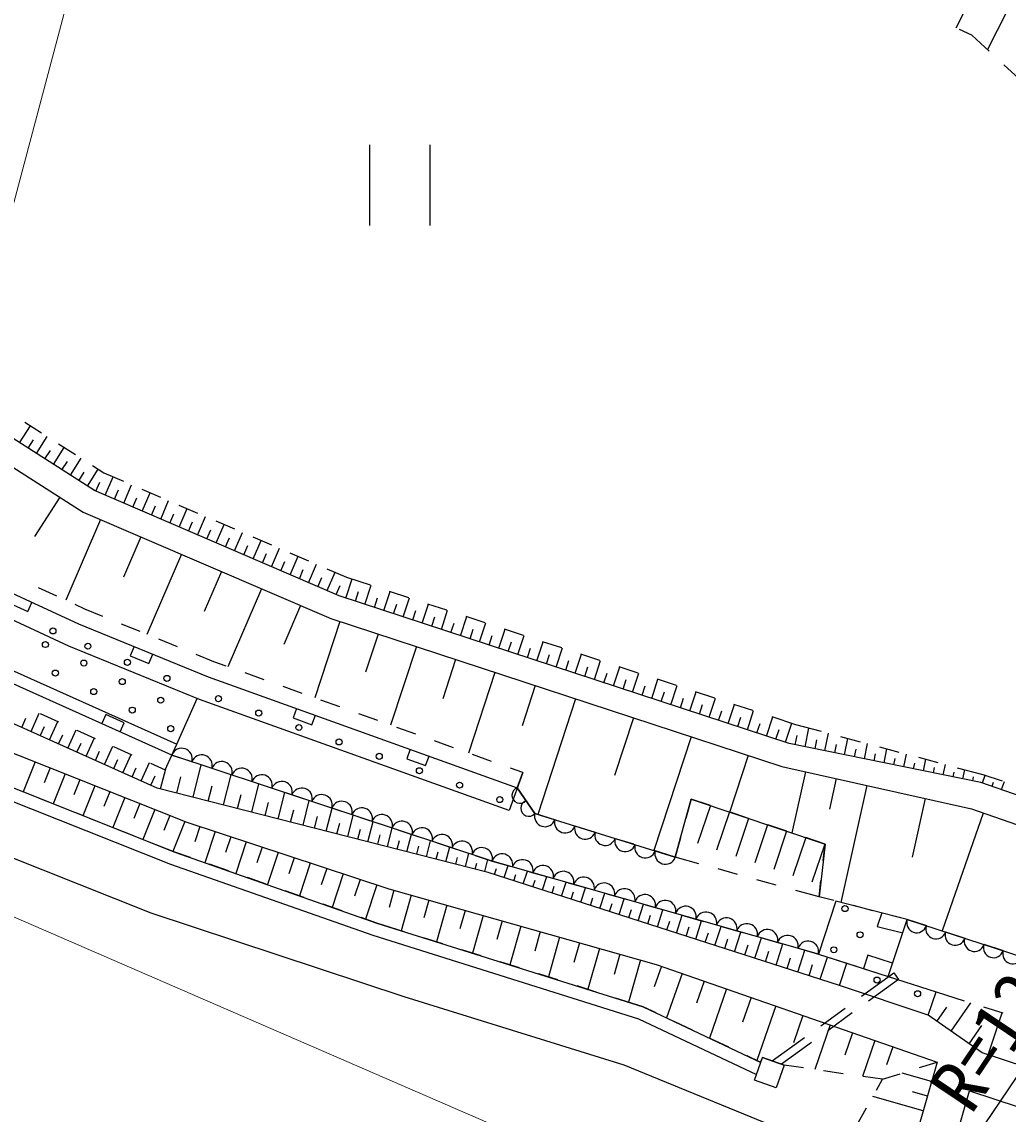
# Model space of a CAD drawing. Units: millimetres, scale not verified. Extents: x 40000 to 680000, y 20000 to 380000.
# Drawn here: x 386742 to 411246, y 259369 to 286513 of the extents above; entities that cross this region are included whole.
import ezdxf
from ezdxf.enums import TextEntityAlignment as Align

# ---------------------------------------------------------------- set-up
doc = ezdxf.new("R2010")
doc.units = ezdxf.units.MM
doc.header["$LTSCALE"] = 1000
doc.linetypes.add('CHAIN', pattern=[18.5, 12, -1.5, 3.5, -1.5])
for name, color, linetype, lineweight in [('S-BGD', 7, 'Continuous', 25), ('S-BMK', 2, 'CHAIN', 13), ('S-STR-HTXT', 7, 'Continuous', 13)]:
    doc.layers.add(name, color=color, linetype=linetype, lineweight=lineweight)
doc.styles.add('ＭＳ ゴシック', font='')
doc.styles.get('ＭＳ ゴシック').set_extended_font_data('MS Gothic')

msp = doc.modelspace()

# ---------------------------------------------------------------- linework, layer by layer
at = {"layer": 'S-BGD'}
for p, q in [((410372, 287196), (409946, 286357)), ((411211, 286770), (410732, 285826)), ((410341, 286186), (410035, 286327)), ((410775, 285787), (410341, 286186)), ((411510, 285109), (411142, 285448)), ((427383, 284007), (410653, 259104)), ((395380, 283456), (395380, 281456)), ((396880, 283456), (396880, 281456)), ((386685, 276054), (386954, 276476)), ((386812, 276567), (387233, 276297)), ((386895, 275920), (387030, 276130)), ((387106, 275785), (387375, 276206)), ((387317, 275650), (387451, 275861)), ((387527, 275516), (387797, 275937)), ((387654, 276028), (388076, 275758)), ((387738, 275381), (387873, 275591)), ((387948, 275246), (388218, 275667)), ((388159, 275111), (388294, 275322)), ((388370, 274977), (388639, 275398)), ((388497, 275489), (388782, 275307)), ((388782, 275307), (389267, 275098)), ((388583, 274848), (388682, 275077)), ((388813, 274749), (389011, 275208)), ((389272, 274551), (389470, 275011)), ((387683, 274704), (387057, 273725)), ((389043, 274650), (389141, 274880)), ((389726, 274900), (390186, 274703)), ((389732, 274354), (389929, 274813)), ((389502, 274453), (389601, 274682)), ((389961, 274255), (390060, 274485)), ((390191, 274156), (390388, 274615)), ((390645, 274505), (391104, 274307)), ((390420, 274057), (390519, 274287)), ((390650, 273958), (390848, 274418)), ((391109, 273761), (391307, 274220)), ((388697, 274146), (387834, 272138)), ((390880, 273860), (390979, 274089)), ((391339, 273662), (391438, 273892)), ((391564, 274110), (392023, 273912)), ((391569, 273563), (391766, 274023)), ((389701, 273714), (389269, 272710)), ((391798, 273464), (391897, 273694)), ((392028, 273366), (392226, 273825)), ((392482, 273715), (392941, 273517)), ((392487, 273168), (392685, 273627)), ((392258, 273267), (392356, 273497)), ((392947, 272970), (393144, 273430)), ((390705, 273282), (389848, 271290)), ((392717, 273069), (392816, 273299)), ((393176, 272872), (393275, 273101)), ((393401, 273319), (393860, 273122)), ((393406, 272773), (393603, 273232)), ((391700, 272853), (391272, 271858)), ((393636, 272674), (393734, 272904)), ((393865, 272575), (394063, 273035)), ((394319, 272924), (394805, 272715)), ((394324, 272378), (394522, 272837)), ((394095, 272476), (394194, 272706)), ((394789, 272194), (394945, 272669)), ((394805, 272715), (395396, 272521)), ((387609, 272242), (387156, 272452)), ((392696, 272425), (391862, 270485)), ((394554, 272279), (394653, 272508)), ((395027, 272116), (395105, 272354)), ((395264, 272038), (395420, 272513)), ((395739, 271882), (395895, 272357)), ((395871, 272366), (396346, 272210)), ((386433, 272070), (386887, 271860)), ((386887, 271860), (386992, 272087)), ((388309, 271918), (388063, 272032)), ((393666, 272008), (393249, 271038)), ((395502, 271960), (395580, 272198)), ((395977, 271804), (396055, 272042)), ((396214, 271727), (396370, 272202)), ((396689, 271571), (396845, 272046)), ((396821, 272054), (397296, 271898)), ((388754, 271736), (388309, 271918)), ((396452, 271649), (396530, 271886)), ((396927, 271493), (397005, 271730)), ((397165, 271415), (397320, 271890)), ((397640, 271259), (397795, 271734)), ((397771, 271742), (398246, 271586)), ((389680, 271359), (389217, 271548)), ((394643, 271611), (394020, 269711)), ((397402, 271337), (397480, 271574)), ((398115, 271103), (398271, 271578)), ((395593, 271299), (395282, 270349)), ((397877, 271181), (397955, 271418)), ((398352, 271025), (398430, 271263)), ((398590, 270947), (398746, 271422)), ((398721, 271430), (399196, 271274)), ((399065, 270791), (399221, 271266)), ((389529, 270988), (389434, 270757)), ((390606, 270981), (390143, 271170)), ((396543, 270987), (395903, 269035)), ((398827, 270869), (398905, 271107)), ((399302, 270713), (399380, 270951)), ((399540, 270635), (399696, 271110)), ((399671, 271118), (400146, 270962)), ((400015, 270479), (400171, 270954)), ((389434, 270757), (389897, 270568)), ((389897, 270568), (389992, 270799)), ((391514, 270610), (391069, 270792)), ((397519, 270667), (397199, 269691)), ((399777, 270557), (399855, 270795)), ((400253, 270401), (400330, 270639)), ((400490, 270324), (400646, 270799)), ((400622, 270807), (401097, 270651)), ((400965, 270168), (401121, 270643)), ((391820, 270500), (391514, 270610)), ((400728, 270246), (400806, 270483)), ((401440, 270012), (401596, 270487)), ((401572, 270495), (402047, 270339)), ((392761, 270163), (392291, 270332)), ((398495, 270347), (397837, 268342)), ((401203, 270090), (401281, 270327)), ((401678, 269934), (401756, 270171)), ((401915, 269856), (402071, 270331)), ((402390, 269700), (402546, 270175)), ((402522, 270183), (402997, 270027)), ((393702, 269825), (393232, 269994)), ((399497, 270018), (399168, 269015)), ((402153, 269778), (402231, 270015)), ((402628, 269622), (402706, 269860)), ((402865, 269544), (403021, 270019)), ((403341, 269388), (403496, 269863)), ((403472, 269871), (403947, 269715)), ((390591, 268567), (391099, 269700)), ((394644, 269487), (394173, 269656)), ((400500, 269689), (399558, 266817)), ((403103, 269466), (403181, 269704)), ((403578, 269310), (403656, 269548)), ((403816, 269232), (403971, 269707)), ((404291, 269076), (404447, 269551)), ((404422, 269559), (404897, 269404)), ((386971, 268875), (387175, 269332)), ((387197, 269322), (387653, 269117)), ((388832, 269301), (388730, 269073)), ((389288, 269097), (388832, 269301)), ((393563, 269450), (393479, 269215)), ((393950, 269046), (394034, 269281)), ((395585, 269149), (395114, 269318)), ((404053, 269154), (404131, 269392)), ((404766, 268920), (404922, 269396)), ((386743, 268978), (386845, 269206)), ((387427, 268671), (387632, 269127)), ((389186, 268868), (389288, 269097)), ((393479, 269215), (393950, 269046)), ((401936, 269218), (401465, 267782)), ((404528, 268998), (404606, 269236)), ((405003, 268843), (405081, 269080)), ((405241, 268765), (405397, 269240)), ((405372, 269248), (405963, 269054)), ((405716, 268609), (405872, 269084)), ((405963, 269054), (406601, 268883)), ((387199, 268773), (387301, 269001)), ((387655, 268568), (387757, 268797)), ((387883, 268466), (388088, 268922)), ((388110, 268913), (388566, 268708)), ((396526, 268812), (396056, 268981)), ((403371, 268747), (402444, 265919)), ((405478, 268687), (405556, 268924)), ((405958, 268548), (406005, 268781)), ((406203, 268499), (406297, 268964)), ((406693, 268399), (406781, 268835)), ((407084, 268754), (407567, 268624)), ((388111, 268364), (388214, 268592)), ((388339, 268262), (388544, 268718)), ((388796, 268057), (389000, 268513)), ((389022, 268503), (389478, 268299)), ((390305, 267928), (390592, 268567)), ((397467, 268474), (396997, 268643)), ((406448, 268449), (406492, 268667)), ((406938, 268350), (406979, 268552)), ((407183, 268300), (407265, 268705)), ((407673, 268201), (407749, 268576)), ((408050, 268495), (408533, 268366)), ((388568, 268159), (388670, 268387)), ((389252, 267852), (389456, 268309)), ((390305, 267928), (390469, 268293)), ((390469, 268293), (390887, 268155)), ((396387, 268437), (396303, 268201)), ((396303, 268201), (396773, 268033)), ((396773, 268033), (396858, 268268)), ((398409, 268136), (397938, 268305)), ((404785, 268283), (404321, 266869)), ((407428, 268250), (407466, 268438)), ((407918, 268151), (407953, 268324)), ((408163, 268101), (408233, 268446)), ((408408, 268052), (408440, 268209)), ((408653, 268002), (408717, 268317)), ((409016, 268237), (409499, 268107)), ((409143, 267903), (409201, 268187)), ((387070, 268121), (386774, 267378)), ((387442, 267973), (387294, 267602)), ((389024, 267955), (389126, 268183)), ((389480, 267750), (389582, 267978)), ((389708, 267648), (389913, 268104)), ((389935, 268094), (390305, 267928)), ((390188, 267449), (390317, 267954)), ((390995, 267244), (391201, 268051)), ((391361, 267997), (391836, 267840)), ((399185, 267858), (398879, 267967)), ((408898, 267953), (408927, 268095)), ((409388, 267853), (409414, 267980)), ((409633, 267804), (409685, 268058)), ((409982, 267978), (410620, 267807)), ((410123, 267704), (410169, 267928)), ((387814, 267826), (387518, 267082)), ((388185, 267678), (388037, 267306)), ((389946, 267541), (390052, 267779)), ((390592, 267347), (390695, 267750)), ((391749, 267052), (391941, 267805)), ((392311, 267683), (392785, 267526)), ((399185, 267858), (398847, 266916)), ((399050, 267481), (399185, 267858)), ((406214, 267876), (405874, 266356)), ((406974, 267706), (406804, 266946)), ((409878, 267754), (409901, 267866)), ((410368, 267655), (410388, 267753)), ((410612, 267599), (410678, 267789)), ((410620, 267807), (411097, 267652)), ((388557, 267530), (388261, 266786)), ((388928, 267382), (388781, 267010)), ((391372, 267148), (391468, 267525)), ((392453, 266872), (392633, 267576)), ((399486, 266840), (399050, 267481)), ((407734, 267536), (407085, 264631)), ((410848, 267517), (410883, 267616)), ((411084, 267435), (411153, 267633)), ((387645, 267032), (387180, 267217)), ((389300, 267234), (389004, 266491)), ((392101, 266962), (392191, 267314)), ((392783, 266788), (392866, 267117)), ((393112, 266704), (393279, 267362)), ((393260, 267369), (393735, 267212)), ((393727, 266547), (393883, 267162)), ((403372, 267198), (403240, 266717)), ((403850, 267038), (403372, 267198)), ((409187, 267211), (408862, 265759)), ((388574, 266662), (388109, 266847)), ((389672, 267086), (389524, 266714)), ((390043, 266938), (389748, 266195)), ((393419, 266626), (393497, 266933)), ((394209, 267054), (394684, 266897)), ((394301, 266401), (394448, 266976)), ((400037, 266668), (399486, 266840)), ((403848, 267038), (403529, 266091)), ((404322, 266879), (404002, 265931)), ((404797, 266718), (404324, 266878)), ((410629, 266852), (409609, 263921)), ((390415, 266790), (390267, 266419)), ((390787, 266642), (390491, 265899)), ((394014, 266474), (394087, 266762)), ((394569, 266333), (394638, 266601)), ((394838, 266264), (394975, 266801)), ((395159, 266740), (395633, 266583)), ((395339, 266136), (395467, 266638)), ((404795, 266719), (404476, 265771)), ((405269, 266560), (404950, 265612)), ((405745, 266399), (405271, 266559)), ((389503, 266292), (389039, 266477)), ((391166, 266514), (391040, 266134)), ((391545, 266389), (391291, 265616)), ((395089, 266200), (395153, 266451)), ((395582, 266075), (395641, 266308)), ((395824, 266013), (395943, 266480)), ((396108, 266426), (396582, 266269)), ((396308, 265889), (396419, 266323)), ((400992, 266371), (400515, 266520)), ((405743, 266400), (405424, 265452)), ((390543, 265878), (389968, 266107)), ((391932, 266261), (391804, 265875)), ((392318, 266134), (392059, 265347)), ((396066, 265951), (396121, 266168)), ((396551, 265828), (396602, 266027)), ((396793, 265766), (396895, 266165)), ((397057, 266111), (397532, 265954)), ((401947, 266074), (401469, 266222)), ((403108, 266235), (402975, 265754)), ((406217, 266240), (405898, 265293)), ((406697, 266079), (406219, 266240)), ((406691, 266081), (406372, 265133)), ((406651, 265673), (406697, 266079)), ((390928, 265743), (390543, 265878)), ((392712, 266004), (392582, 265611)), ((393106, 265875), (392841, 265072)), ((397035, 265704), (397082, 265887)), ((397277, 265642), (397371, 266008)), ((397520, 265581), (397562, 265746)), ((397762, 265519), (397846, 265850)), ((398006, 265797), (398424, 265659)), ((402975, 265754), (402424, 265925)), ((403558, 265593), (402975, 265754)), ((391872, 265412), (391400, 265578)), ((393507, 265742), (393375, 265341)), ((393908, 265610), (393639, 264792)), ((394317, 265475), (394182, 265066)), ((398004, 265457), (398042, 265606)), ((398247, 265395), (398322, 265693)), ((398424, 265659), (398872, 265531)), ((398486, 265324), (398534, 265473)), ((398724, 265247), (398820, 265546)), ((392815, 265081), (392344, 265247)), ((394726, 265341), (394451, 264507)), ((395143, 265203), (395005, 264787)), ((398962, 265171), (399013, 265328)), ((399200, 265094), (399301, 265409)), ((399353, 265394), (399833, 265257)), ((399676, 264941), (399782, 265271)), ((404522, 265328), (404040, 265461)), ((395559, 265066), (395279, 264217)), ((395986, 264931), (395864, 264501)), ((399438, 265018), (399491, 265183)), ((399914, 264864), (399970, 265038)), ((400152, 264788), (400263, 265134)), ((400314, 265120), (400795, 264982)), ((400628, 264635), (400744, 264997)), ((405486, 265063), (405004, 265195)), ((406550, 264770), (405968, 264930)), ((406550, 264770), (406596, 265176)), ((393759, 264750), (393287, 264916)), ((396416, 264810), (396166, 263928)), ((396857, 264685), (396732, 264244)), ((400390, 264711), (400448, 264892)), ((400866, 264558), (400927, 264747)), ((401104, 264482), (401225, 264860)), ((401276, 264845), (401757, 264708)), ((401580, 264328), (401707, 264722)), ((406917, 264675), (406550, 264770)), ((394703, 264419), (394231, 264585)), ((397298, 264560), (397041, 263653)), ((397752, 264432), (397624, 263978)), ((401342, 264405), (401405, 264602)), ((401818, 264252), (401884, 264457)), ((402056, 264175), (402188, 264585)), ((402237, 264571), (402718, 264434)), ((402532, 264022), (402669, 264448)), ((407885, 264425), (407401, 264550)), ((395560, 264118), (395175, 264253)), ((396244, 263903), (395560, 264118)), ((398206, 264304), (397942, 263370)), ((398673, 264172), (398541, 263705)), ((402294, 264099), (402362, 264312)), ((402770, 263946), (402841, 264166)), ((403008, 263869), (403150, 264311)), ((403199, 264297), (403680, 264159)), ((403484, 263716), (403631, 264173)), ((408736, 264205), (408369, 264299)), ((409226, 264045), (408736, 264205)), ((399140, 264040), (398868, 263079)), ((399620, 263904), (399485, 263423)), ((403246, 263792), (403319, 264021)), ((403722, 263639), (403798, 263876)), ((403960, 263563), (404112, 264036)), ((404161, 264022), (404642, 263885)), ((404449, 263405), (404607, 263895)), ((410177, 263736), (409701, 263890)), ((397198, 263603), (396721, 263753)), ((400101, 263768), (399822, 262779)), ((400596, 263628), (400456, 263134)), ((404205, 263484), (404283, 263729)), ((404703, 263324), (404784, 263577)), ((404956, 263242), (405119, 263749)), ((405122, 263748), (405603, 263611)), ((405480, 263073), (405649, 263598)), ((411128, 263427), (410652, 263581)), ((398152, 263304), (397675, 263454)), ((401090, 263489), (400803, 262471)), ((401599, 263345), (401455, 262836)), ((405218, 263158), (405303, 263420)), ((406023, 262899), (406197, 263441)), ((406084, 263474), (406532, 263346)), ((406532, 263346), (407237, 263118)), ((399106, 263004), (398629, 263154)), ((402108, 263201), (401812, 262153)), ((402630, 263045), (402451, 262531)), ((405752, 262986), (405839, 263257)), ((406299, 262810), (406388, 263086)), ((406576, 262721), (406754, 263274)), ((407052, 262568), (407237, 263118)), ((400060, 262704), (399583, 262854)), ((403144, 262867), (402759, 261763)), ((407602, 262297), (408405, 262878)), ((408405, 262878), (408522, 262716)), ((401014, 262404), (400537, 262554)), ((403696, 262675), (403503, 262123)), ((409262, 261825), (407052, 262568)), ((408522, 262716), (407775, 262176)), ((402176, 262039), (401491, 262254)), ((404248, 262482), (403822, 261259)), ((404859, 262270), (404646, 261658)), ((409262, 261825), (409458, 262408)), ((409458, 262408), (410156, 262187)), ((402499, 261886), (402176, 262039)), ((405471, 262057), (404999, 260701)), ((406590, 261565), (407197, 262004)), ((409477, 261675), (409722, 262027)), ((409830, 261430), (410319, 262135)), ((410633, 262036), (411110, 261885)), ((406148, 261821), (405913, 261143)), ((407370, 261883), (406762, 261443)), ((410753, 260846), (411096, 261889)), ((403403, 261458), (402951, 261672)), ((406826, 261585), (406440, 260476)), ((410281, 261117), (410594, 261569)), ((404307, 261030), (403855, 261244)), ((405382, 260691), (406185, 261272)), ((406357, 261150), (405611, 260610)), ((407381, 261392), (407188, 260837)), ((407936, 261199), (407625, 260307)), ((408382, 261044), (408227, 260598)), ((405082, 260662), (404759, 260815)), ((405142, 260777), (405082, 260662)), ((405683, 260584), (405142, 260777)), ((409480, 260662), (406412, 249906)), ((409040, 260524), (409480, 260662)), ((406160, 260516), (405683, 260584)), ((407150, 260374), (406655, 260445)), ((408122, 260236), (408563, 260374)), ((409343, 260181), (408612, 260389)), ((408122, 260236), (407645, 260304)), ((407973, 259967), (408122, 260236)), ((409134, 259450), (407884, 259807)), ((409239, 259816), (408873, 259920)), ((407487, 259092), (407730, 259529))]:
    msp.add_line(p, q, dxfattribs=at)
for points in [[(350979, 302894), (351807, 302439), (353031, 299740), (358082, 296892), (364867, 291720), (368396, 288585), (374488, 283144), (388265, 274332), (394415, 271685), (405620, 268009), (410339, 266953), (420281, 263493), (429079, 261521), (430189, 262023)], [(431303, 265868), (429807, 262399), (429177, 262114), (420511, 264154), (410569, 267614), (405807, 268579), (394628, 272247), (388547, 274863), (374852, 283624), (368795, 289033), (365265, 292169), (360200, 296094), (358921, 297158)], [(363269, 285034), (369879, 280059), (384847, 271143), (390591, 268567)], [(390469, 268293), (384709, 270876), (369626, 279749), (363028, 284715)], [(407052, 262568), (398330, 265374), (390101, 267472), (384315, 270066), (373563, 276109), (369372, 279439)], [(373190, 275516), (379709, 271416), (384601, 269104), (390839, 266622), (395858, 264968), (402505, 263089), (409480, 260662)], [(373615, 273062), (374559, 273140), (372645, 274264), (371813, 274166), (371776, 274484), (372714, 274594), (379335, 270708), (384282, 268370), (390543, 265878), (395560, 264118), (402176, 262039), (405098, 260654)], [(373415, 272745), (375009, 272876), (379185, 270425), (384155, 268076), (390431, 265579), (395459, 263815), (402059, 261741), (404990, 260352)], [(385380, 272832), (388150, 271551), (391371, 270236), (399050, 267481)], [(398847, 266916), (391156, 269676), (387910, 271001), (385128, 272287)], [(378630, 269250), (383636, 266883), (389950, 264371), (396234, 262294), (401699, 260596), (407095, 258386)], [(406532, 263346), (398424, 265659), (390469, 268293)], [(399050, 267481), (399486, 266840), (402975, 265754)], [(402975, 265754), (403372, 267198), (406697, 266079), (406550, 264770)], [(408105, 264368), (407995, 264035), (408625, 263872)], [(408736, 264205), (416848, 261566), (420928, 260014), (424522, 259155)], [(408376, 263118), (407758, 263318), (407648, 262985)], [(407237, 263118), (408266, 262786), (409458, 262408)], [(469780, 247944), (469653, 247362), (465286, 248734), (459350, 249926), (449542, 252186), (442802, 253837), (437800, 254587), (428860, 255335), (428101, 255452), (427522, 256175), (424701, 256391), (420945, 257496), (410600, 260896), (409262, 261825)], [(407238, 249351), (410288, 259946), (420633, 256546), (424419, 255432), (425118, 237475)]]:
    msp.add_lwpolyline(points, dxfattribs=at)
for points in [[(408266, 262786), (408736, 264205), (406967, 264662), (406532, 263346)], [(404940, 260212), (405142, 260777), (405683, 260584), (405481, 260019)]]:
    msp.add_lwpolyline(points, close=True, dxfattribs=at)
for centre in [(387513, 271378), (387327, 271039), (388382, 270998), (388282, 270578), (389364, 270597), (387574, 270330), (389237, 270117), (390346, 270197), (388529, 269870), (390192, 269656), (391627, 269694), (389484, 269409), (392626, 269336), (390440, 268948), (393624, 268977), (394622, 268619), (395621, 268261), (396619, 267903), (397617, 267545), (398616, 267186), (407192, 264477), (407566, 263826), (406915, 263453), (407989, 262700), (408995, 262362)]:
    msp.add_circle(centre, 75, dxfattribs=at)
for centre, radius, start, end in [((360465, 184397), 122500, 56.10685, 78.2029), ((360465, 184397), 117250, 59.06141, 83.58359), ((390714, 268199), 262, 344.337, 159.0219), ((391211, 268034), 262, 344.337, 159.0219), ((391708, 267870), 262, 344.337, 159.0219), ((392205, 267705), 262, 344.337, 159.0219), ((392703, 267541), 262, 344.337, 159.0219), ((393200, 267376), 262, 344.337, 159.0219), ((393697, 267211), 262, 344.337, 159.0219), ((399118, 267293), 200, 109.8055, 318.5976), ((394194, 267047), 262, 344.337, 159.0219), ((394691, 266882), 262, 344.337, 159.0219), ((399336, 266972), 200, 109.8055, 318.5976), ((395189, 266717), 262, 344.337, 159.0219), ((399739, 266773), 261, 165.1895, 340.2396), ((395686, 266553), 262, 344.337, 159.0219), ((396183, 266388), 262, 344.337, 159.0219), ((400237, 266618), 261, 165.1895, 340.2396), ((396680, 266224), 262, 344.337, 159.0219), ((397177, 266059), 262, 344.337, 159.0219), ((400736, 266463), 261, 165.1895, 340.2396), ((401234, 266307), 261, 165.1895, 340.2396), ((397675, 265894), 262, 344.337, 159.0219), ((401733, 266152), 261, 165.1895, 340.2396), ((402231, 265997), 261, 165.1895, 340.2396), ((398172, 265730), 262, 344.337, 159.0219), ((398674, 265573), 264, 347.0817, 161.072), ((402730, 265842), 261, 165.1895, 340.2396), ((399180, 265429), 264, 347.0817, 161.072), ((399687, 265284), 264, 347.0817, 161.072), ((400194, 265140), 264, 347.0817, 161.072), ((400701, 264995), 264, 347.0817, 161.072), ((401207, 264850), 264, 347.0817, 161.072), ((401714, 264706), 264, 347.0817, 161.072), ((402221, 264561), 264, 347.0817, 161.072), ((402727, 264417), 264, 347.0817, 161.072), ((403234, 264272), 264, 347.0817, 161.072), ((403741, 264128), 264, 347.0817, 161.072), ((404248, 263983), 264, 347.0817, 161.072), ((408975, 264128), 251, 162.1883, 341.774), ((404754, 263839), 264, 347.0817, 161.072), ((405261, 263694), 264, 347.0817, 161.072), ((409452, 263973), 251, 162.1883, 341.774), ((409929, 263817), 251, 162.1883, 341.774), ((405768, 263549), 264, 347.0817, 161.072), ((406274, 263405), 264, 347.0817, 161.072), ((410406, 263662), 251, 162.1883, 341.774), ((410883, 263507), 251, 162.1883, 341.774), ((411361, 263352), 251, 162.1883, 341.774)]:
    msp.add_arc(centre, radius, start, end, dxfattribs=at)
at = {"layer": 'S-BMK'}
msp.add_arc((360465, 184397), 120000, 56.10695, 82.33062, dxfattribs=at)
at = {"layer": 'S-STR-HTXT'}
for p, q in [((390419, 296567), (381769, 264177)), ((382285, 266109), (475433, 225735))]:
    msp.add_line(p, q, dxfattribs=at)

# ---------------------------------------------------------------- texts
at = {"layer": 'S-BGD', "style": 'ＭＳ ゴシック'}
msp.add_text('R=120', height=1320, rotation=56.107, dxfattribs=at).set_placement((410653, 259104), align=Align.BOTTOM_LEFT)

doc.saveas('drawing.dxf')
